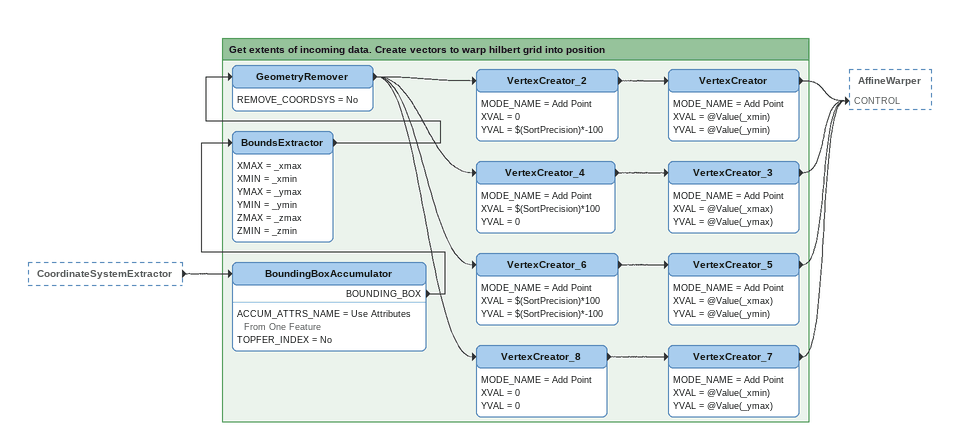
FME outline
CoordinateSystemExtractor [outside]
    -> BoundingBoxAccumulator

Bookmark: Get extents of incoming data. Create vectors to warp hilbert grid into position
BoundingBoxAccumulator
    ACCUM_ATTRS_NAME = Use Attributes From One Feature
    TOPFER_INDEX = No
    BOUNDING_BOX -> BoundsExtractor
BoundsExtractor
    XMAX = _xmax
    XMIN = _xmin
    YMAX = _ymax
    YMIN = _ymin
    ZMAX = _zmax
    ZMIN = _zmin
    -> GeometryRemover
GeometryRemover
    REMOVE_COORDSYS = No
    -> VertexCreator_2
    -> VertexCreator_4
    -> VertexCreator_6
    -> VertexCreator_8
VertexCreator_2
    MODE_NAME = Add Point
    XVAL = 0
    YVAL = $(SortPrecision)*-100
    -> VertexCreator
VertexCreator
    MODE_NAME = Add Point
    XVAL = @Value(_xmin)
    YVAL = @Value(_ymin)
    -> AffineWarper [CONTROL]
VertexCreator_4
    MODE_NAME = Add Point
    XVAL = $(SortPrecision)*100
    YVAL = 0
    -> VertexCreator_3
VertexCreator_3
    MODE_NAME = Add Point
    XVAL = @Value(_xmax)
    YVAL = @Value(_ymax)
    -> AffineWarper [CONTROL]
VertexCreator_6
    MODE_NAME = Add Point
    XVAL = $(SortPrecision)*100
    YVAL = $(SortPrecision)*-100
    -> VertexCreator_5
VertexCreator_5
    MODE_NAME = Add Point
    XVAL = @Value(_xmax)
    YVAL = @Value(_ymin)
    -> AffineWarper [CONTROL]
VertexCreator_8
    MODE_NAME = Add Point
    XVAL = 0
    YVAL = 0
    -> VertexCreator_7
VertexCreator_7
    MODE_NAME = Add Point
    XVAL = @Value(_xmin)
    YVAL = @Value(_ymax)
    -> AffineWarper [CONTROL]
